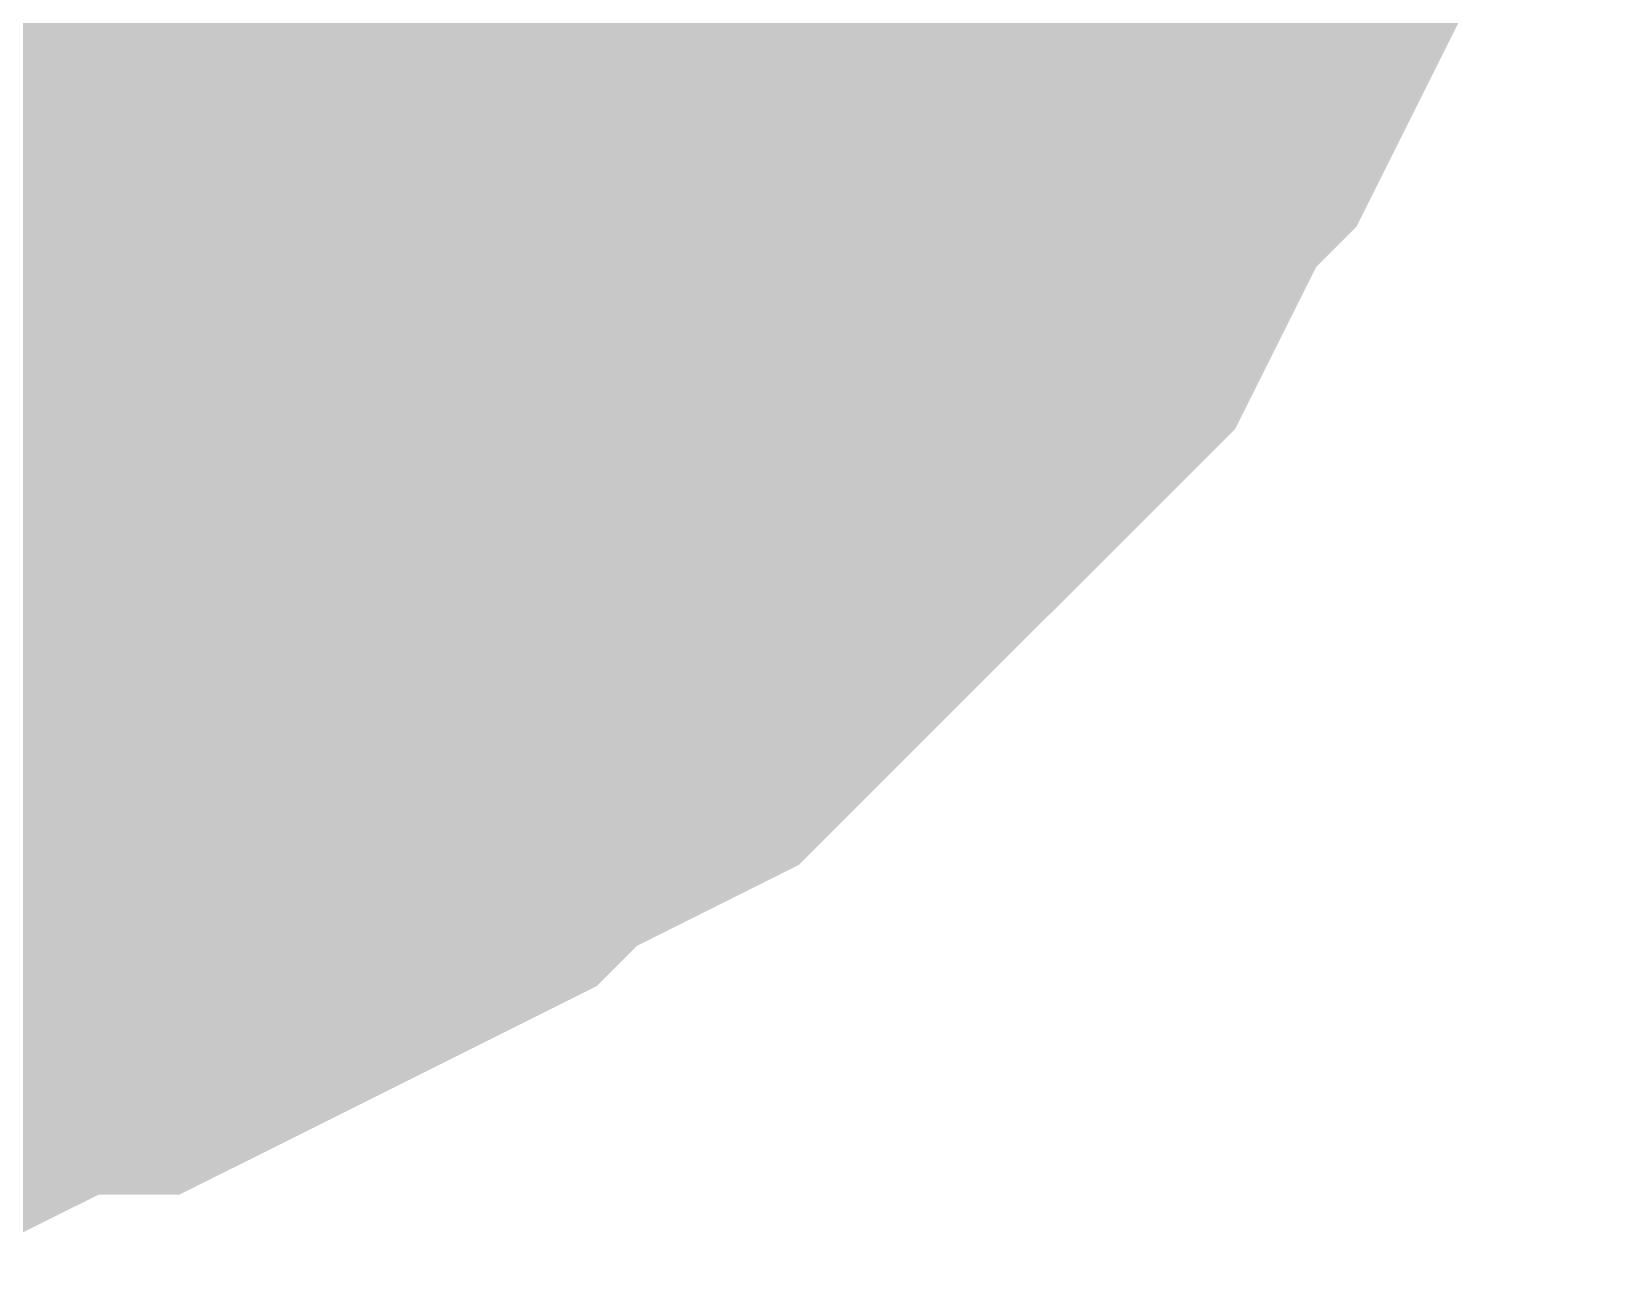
# Model space of a CAD drawing. Header units: inches. Extents: x 0 to 569, y 0 to 432.
# Drawn here: x 94.1486 to 94.6309, y 32.3567 to 32.7381 of the extents above; entities that cross this region are included whole.
import ezdxf

# ---------------------------------------------------------------- set-up
doc = ezdxf.new("R2010")
doc.units = ezdxf.units.IN
doc.layers.add('Sheet', color=255, linetype='Continuous')

msp = doc.modelspace()

# ---------------------------------------------------------------- linework, layer by layer
at = {"layer": 'Sheet'}
msp.add_lwpolyline([(93.726, 33.02, 0.508, 0.508, 1), (94.234, 33.02, 0.508, 0.508, 1)], format="xyseb", close=True, dxfattribs=at)
for points in [[(94.48105, 32.89102, 0.29972, 0.29972, 0), (94.46865, 32.86621, 0.29972, 0.29972, 0), (94.46865, 32.84141, 0.29972, 0.29972, 0), (94.45625, 32.8166, 0.29972, 0.29972, 0), (94.44385, 32.7918, 0.29972, 0.29972, 0), (94.43145, 32.76699, 0.29972, 0.29972, 0), (94.41904, 32.75459, 0.29972, 0.29972, 0), (94.40664, 32.72979, 0.29972, 0.29972, 0), (94.39424, 32.70498, 0.29972, 0.29972, 0), (94.38184, 32.69258, 0.29972, 0.29972, 0), (94.35703, 32.66777, 0.29972, 0.29972, 0), (94.34463, 32.65537, 0.29972, 0.29972, 0), (94.33223, 32.64297, 0.29972, 0.29972, 0), (94.30742, 32.61816, 0.29972, 0.29972, 0), (94.29502, 32.60576, 0.29972, 0.29972, 0), (94.27021, 32.59336, 0.29972, 0.29972, 0), (94.24541, 32.58096, 0.29972, 0.29972, 0), (94.23301, 32.56855, 0.29972, 0.29972, 0), (94.2082, 32.55615, 0.29972, 0.29972, 0), (94.1834, 32.54375, 0.29972, 0.29972, 0), (94.15859, 32.53135, 0.29972, 0.29972, 0), (94.13379, 32.53135, 0.29972, 0.29972, 0), (94.10898, 32.51895, 0.29972, 0.29972, 0), (94.08418, 32.51895, 0.29972, 0.29972, 0), (94.05937, 32.50654, 0.29972, 0.29972, 0), (94.03457, 32.50654, 0.29972, 0.29972, 0), (94.00977, 32.50654, 0.29972, 0.29972, 0), (93.98496, 32.50654, 0.29972, 0.29972, 0)], [(94.48105, 32.89102, 0.29972, 0.29972, 0), (94.46865, 32.86621, 0.29972, 0.29972, 0), (94.46865, 32.84141, 0.29972, 0.29972, 0), (94.45625, 32.8166, 0.29972, 0.29972, 0), (94.44385, 32.7918, 0.29972, 0.29972, 0), (94.43145, 32.76699, 0.29972, 0.29972, 0), (94.41904, 32.75459, 0.29972, 0.29972, 0), (94.40664, 32.72979, 0.29972, 0.29972, 0), (94.39424, 32.70498, 0.29972, 0.29972, 0), (94.38184, 32.69258, 0.29972, 0.29972, 0), (94.35703, 32.66777, 0.29972, 0.29972, 0), (94.34463, 32.65537, 0.29972, 0.29972, 0), (94.33223, 32.64297, 0.29972, 0.29972, 0), (94.30742, 32.61816, 0.29972, 0.29972, 0), (94.29502, 32.60576, 0.29972, 0.29972, 0), (94.27021, 32.59336, 0.29972, 0.29972, 0), (94.24541, 32.58096, 0.29972, 0.29972, 0), (94.23301, 32.56855, 0.29972, 0.29972, 0), (94.2082, 32.55615, 0.29972, 0.29972, 0), (94.1834, 32.54375, 0.29972, 0.29972, 0), (94.15859, 32.53135, 0.29972, 0.29972, 0), (94.13379, 32.53135, 0.29972, 0.29972, 0), (94.10898, 32.51895, 0.29972, 0.29972, 0), (94.08418, 32.51895, 0.29972, 0.29972, 0), (94.05937, 32.50654, 0.29972, 0.29972, 0), (94.03457, 32.50654, 0.29972, 0.29972, 0), (94.00977, 32.50654, 0.29972, 0.29972, 0), (93.98496, 32.50654, 0.29972, 0.29972, 0)], [(94.48105, 32.89102, 0.29972, 0.29972, 0), (94.46865, 32.86621, 0.29972, 0.29972, 0), (94.46865, 32.84141, 0.29972, 0.29972, 0), (94.45625, 32.8166, 0.29972, 0.29972, 0), (94.44385, 32.7918, 0.29972, 0.29972, 0), (94.43145, 32.76699, 0.29972, 0.29972, 0), (94.41904, 32.75459, 0.29972, 0.29972, 0), (94.40664, 32.72979, 0.29972, 0.29972, 0), (94.39424, 32.70498, 0.29972, 0.29972, 0), (94.38184, 32.69258, 0.29972, 0.29972, 0), (94.35703, 32.66777, 0.29972, 0.29972, 0), (94.34463, 32.65537, 0.29972, 0.29972, 0), (94.33223, 32.64297, 0.29972, 0.29972, 0), (94.30742, 32.61816, 0.29972, 0.29972, 0), (94.29502, 32.60576, 0.29972, 0.29972, 0), (94.27021, 32.59336, 0.29972, 0.29972, 0), (94.24541, 32.58096, 0.29972, 0.29972, 0), (94.23301, 32.56855, 0.29972, 0.29972, 0), (94.2082, 32.55615, 0.29972, 0.29972, 0), (94.1834, 32.54375, 0.29972, 0.29972, 0), (94.15859, 32.53135, 0.29972, 0.29972, 0), (94.13379, 32.53135, 0.29972, 0.29972, 0), (94.10898, 32.51895, 0.29972, 0.29972, 0), (94.08418, 32.51895, 0.29972, 0.29972, 0), (94.05937, 32.50654, 0.29972, 0.29972, 0), (94.03457, 32.50654, 0.29972, 0.29972, 0), (94.00977, 32.50654, 0.29972, 0.29972, 0), (93.98496, 32.50654, 0.29972, 0.29972, 0)], [(94.48105, 32.89102, 0.29972, 0.29972, 0), (94.46865, 32.86621, 0.29972, 0.29972, 0), (94.46865, 32.84141, 0.29972, 0.29972, 0), (94.45625, 32.8166, 0.29972, 0.29972, 0), (94.44385, 32.7918, 0.29972, 0.29972, 0), (94.43145, 32.76699, 0.29972, 0.29972, 0), (94.41904, 32.75459, 0.29972, 0.29972, 0), (94.40664, 32.72979, 0.29972, 0.29972, 0), (94.39424, 32.70498, 0.29972, 0.29972, 0), (94.38184, 32.69258, 0.29972, 0.29972, 0), (94.35703, 32.66777, 0.29972, 0.29972, 0), (94.34463, 32.65537, 0.29972, 0.29972, 0), (94.33223, 32.64297, 0.29972, 0.29972, 0), (94.30742, 32.61816, 0.29972, 0.29972, 0), (94.29502, 32.60576, 0.29972, 0.29972, 0), (94.27021, 32.59336, 0.29972, 0.29972, 0), (94.24541, 32.58096, 0.29972, 0.29972, 0), (94.23301, 32.56855, 0.29972, 0.29972, 0), (94.2082, 32.55615, 0.29972, 0.29972, 0), (94.1834, 32.54375, 0.29972, 0.29972, 0), (94.15859, 32.53135, 0.29972, 0.29972, 0), (94.13379, 32.53135, 0.29972, 0.29972, 0), (94.10898, 32.51895, 0.29972, 0.29972, 0), (94.08418, 32.51895, 0.29972, 0.29972, 0), (94.05937, 32.50654, 0.29972, 0.29972, 0), (94.03457, 32.50654, 0.29972, 0.29972, 0), (94.00977, 32.50654, 0.29972, 0.29972, 0), (93.98496, 32.50654, 0.29972, 0.29972, 0)], [(94.48105, 32.89102, 0.29972, 0.29972, 0), (94.46865, 32.86621, 0.29972, 0.29972, 0), (94.46865, 32.84141, 0.29972, 0.29972, 0), (94.45625, 32.8166, 0.29972, 0.29972, 0), (94.44385, 32.7918, 0.29972, 0.29972, 0), (94.43145, 32.76699, 0.29972, 0.29972, 0), (94.41904, 32.75459, 0.29972, 0.29972, 0), (94.40664, 32.72979, 0.29972, 0.29972, 0), (94.39424, 32.70498, 0.29972, 0.29972, 0), (94.38184, 32.69258, 0.29972, 0.29972, 0), (94.35703, 32.66777, 0.29972, 0.29972, 0), (94.34463, 32.65537, 0.29972, 0.29972, 0), (94.33223, 32.64297, 0.29972, 0.29972, 0), (94.30742, 32.61816, 0.29972, 0.29972, 0), (94.29502, 32.60576, 0.29972, 0.29972, 0), (94.27021, 32.59336, 0.29972, 0.29972, 0), (94.24541, 32.58096, 0.29972, 0.29972, 0), (94.23301, 32.56855, 0.29972, 0.29972, 0), (94.2082, 32.55615, 0.29972, 0.29972, 0), (94.1834, 32.54375, 0.29972, 0.29972, 0), (94.15859, 32.53135, 0.29972, 0.29972, 0), (94.13379, 32.53135, 0.29972, 0.29972, 0), (94.10898, 32.51895, 0.29972, 0.29972, 0), (94.08418, 32.51895, 0.29972, 0.29972, 0), (94.05937, 32.50654, 0.29972, 0.29972, 0), (94.03457, 32.50654, 0.29972, 0.29972, 0), (94.00977, 32.50654, 0.29972, 0.29972, 0), (93.98496, 32.50654, 0.29972, 0.29972, 0)], [(94.48105, 32.89102, 0.29972, 0.29972, 0), (94.46865, 32.86621, 0.29972, 0.29972, 0), (94.46865, 32.84141, 0.29972, 0.29972, 0), (94.45625, 32.8166, 0.29972, 0.29972, 0), (94.44385, 32.7918, 0.29972, 0.29972, 0), (94.43145, 32.76699, 0.29972, 0.29972, 0), (94.41904, 32.75459, 0.29972, 0.29972, 0), (94.40664, 32.72979, 0.29972, 0.29972, 0), (94.39424, 32.70498, 0.29972, 0.29972, 0), (94.38184, 32.69258, 0.29972, 0.29972, 0), (94.35703, 32.66777, 0.29972, 0.29972, 0), (94.34463, 32.65537, 0.29972, 0.29972, 0), (94.33223, 32.64297, 0.29972, 0.29972, 0), (94.30742, 32.61816, 0.29972, 0.29972, 0), (94.29502, 32.60576, 0.29972, 0.29972, 0), (94.27021, 32.59336, 0.29972, 0.29972, 0), (94.24541, 32.58096, 0.29972, 0.29972, 0), (94.23301, 32.56855, 0.29972, 0.29972, 0), (94.2082, 32.55615, 0.29972, 0.29972, 0), (94.1834, 32.54375, 0.29972, 0.29972, 0), (94.15859, 32.53135, 0.29972, 0.29972, 0), (94.13379, 32.53135, 0.29972, 0.29972, 0), (94.10898, 32.51895, 0.29972, 0.29972, 0), (94.08418, 32.51895, 0.29972, 0.29972, 0), (94.05937, 32.50654, 0.29972, 0.29972, 0), (94.03457, 32.50654, 0.29972, 0.29972, 0), (94.00977, 32.50654, 0.29972, 0.29972, 0), (93.98496, 32.50654, 0.29972, 0.29972, 0)], [(94.48105, 32.89102, 0.29972, 0.29972, 0), (94.46865, 32.86621, 0.29972, 0.29972, 0), (94.46865, 32.84141, 0.29972, 0.29972, 0), (94.45625, 32.8166, 0.29972, 0.29972, 0), (94.44385, 32.7918, 0.29972, 0.29972, 0), (94.43145, 32.76699, 0.29972, 0.29972, 0), (94.41904, 32.75459, 0.29972, 0.29972, 0), (94.40664, 32.72979, 0.29972, 0.29972, 0), (94.39424, 32.70498, 0.29972, 0.29972, 0), (94.38184, 32.69258, 0.29972, 0.29972, 0), (94.35703, 32.66777, 0.29972, 0.29972, 0), (94.34463, 32.65537, 0.29972, 0.29972, 0), (94.33223, 32.64297, 0.29972, 0.29972, 0), (94.30742, 32.61816, 0.29972, 0.29972, 0), (94.29502, 32.60576, 0.29972, 0.29972, 0), (94.27021, 32.59336, 0.29972, 0.29972, 0), (94.24541, 32.58096, 0.29972, 0.29972, 0), (94.23301, 32.56855, 0.29972, 0.29972, 0), (94.2082, 32.55615, 0.29972, 0.29972, 0), (94.1834, 32.54375, 0.29972, 0.29972, 0), (94.15859, 32.53135, 0.29972, 0.29972, 0), (94.13379, 32.53135, 0.29972, 0.29972, 0), (94.10898, 32.51895, 0.29972, 0.29972, 0), (94.08418, 32.51895, 0.29972, 0.29972, 0), (94.05937, 32.50654, 0.29972, 0.29972, 0), (94.03457, 32.50654, 0.29972, 0.29972, 0), (94.00977, 32.50654, 0.29972, 0.29972, 0), (93.98496, 32.50654, 0.29972, 0.29972, 0)], [(94.44385, 32.7918, 0.09906, 0.09906, 0), (94.43145, 32.76699, 0.09906, 0.09906, 0), (94.41904, 32.75459, 0.09906, 0.09906, 0), (94.40664, 32.72979, 0.09906, 0.09906, 0), (94.39424, 32.70498, 0.09906, 0.09906, 0), (94.38184, 32.69258, 0.09906, 0.09906, 0), (94.35703, 32.66777, 0.09906, 0.09906, 0), (94.34463, 32.65537, 0.09906, 0.09906, 0), (94.33223, 32.64297, 0.09906, 0.09906, 0), (94.30742, 32.61816, 0.09906, 0.09906, 0), (94.29502, 32.60576, 0.09906, 0.09906, 0), (94.27021, 32.59336, 0.09906, 0.09906, 0), (94.24541, 32.58096, 0.09906, 0.09906, 0), (94.23301, 32.56855, 0.09906, 0.09906, 0), (94.2082, 32.55615, 0.09906, 0.09906, 0), (94.1834, 32.54375, 0.09906, 0.09906, 0), (94.15859, 32.53135, 0.09906, 0.09906, 0), (94.13379, 32.53135, 0.09906, 0.09906, 0), (94.10898, 32.51895, 0.09906, 0.09906, 0), (94.08418, 32.51895, 0.09906, 0.09906, 0)], [(94.44385, 32.7918, 0.09906, 0.09906, 0), (94.43145, 32.76699, 0.09906, 0.09906, 0), (94.41904, 32.75459, 0.09906, 0.09906, 0), (94.40664, 32.72979, 0.09906, 0.09906, 0), (94.39424, 32.70498, 0.09906, 0.09906, 0), (94.38184, 32.69258, 0.09906, 0.09906, 0), (94.35703, 32.66777, 0.09906, 0.09906, 0), (94.34463, 32.65537, 0.09906, 0.09906, 0), (94.33223, 32.64297, 0.09906, 0.09906, 0), (94.30742, 32.61816, 0.09906, 0.09906, 0), (94.29502, 32.60576, 0.09906, 0.09906, 0), (94.27021, 32.59336, 0.09906, 0.09906, 0), (94.24541, 32.58096, 0.09906, 0.09906, 0), (94.23301, 32.56855, 0.09906, 0.09906, 0), (94.2082, 32.55615, 0.09906, 0.09906, 0), (94.1834, 32.54375, 0.09906, 0.09906, 0), (94.15859, 32.53135, 0.09906, 0.09906, 0), (94.13379, 32.53135, 0.09906, 0.09906, 0), (94.10898, 32.51895, 0.09906, 0.09906, 0), (94.08418, 32.51895, 0.09906, 0.09906, 0)], [(94.44385, 32.7918, 0.09906, 0.09906, 0), (94.43145, 32.76699, 0.09906, 0.09906, 0), (94.41904, 32.75459, 0.09906, 0.09906, 0), (94.40664, 32.72979, 0.09906, 0.09906, 0), (94.39424, 32.70498, 0.09906, 0.09906, 0), (94.38184, 32.69258, 0.09906, 0.09906, 0), (94.35703, 32.66777, 0.09906, 0.09906, 0), (94.34463, 32.65537, 0.09906, 0.09906, 0), (94.33223, 32.64297, 0.09906, 0.09906, 0), (94.30742, 32.61816, 0.09906, 0.09906, 0), (94.29502, 32.60576, 0.09906, 0.09906, 0), (94.27021, 32.59336, 0.09906, 0.09906, 0), (94.24541, 32.58096, 0.09906, 0.09906, 0), (94.23301, 32.56855, 0.09906, 0.09906, 0), (94.2082, 32.55615, 0.09906, 0.09906, 0), (94.1834, 32.54375, 0.09906, 0.09906, 0), (94.15859, 32.53135, 0.09906, 0.09906, 0), (94.13379, 32.53135, 0.09906, 0.09906, 0), (94.10898, 32.51895, 0.09906, 0.09906, 0), (94.08418, 32.51895, 0.09906, 0.09906, 0)], [(94.44385, 32.7918, 0.09906, 0.09906, 0), (94.43145, 32.76699, 0.09906, 0.09906, 0), (94.41904, 32.75459, 0.09906, 0.09906, 0), (94.40664, 32.72979, 0.09906, 0.09906, 0), (94.39424, 32.70498, 0.09906, 0.09906, 0), (94.38184, 32.69258, 0.09906, 0.09906, 0), (94.35703, 32.66777, 0.09906, 0.09906, 0), (94.34463, 32.65537, 0.09906, 0.09906, 0), (94.33223, 32.64297, 0.09906, 0.09906, 0), (94.30742, 32.61816, 0.09906, 0.09906, 0), (94.29502, 32.60576, 0.09906, 0.09906, 0), (94.27021, 32.59336, 0.09906, 0.09906, 0), (94.24541, 32.58096, 0.09906, 0.09906, 0), (94.23301, 32.56855, 0.09906, 0.09906, 0), (94.2082, 32.55615, 0.09906, 0.09906, 0), (94.1834, 32.54375, 0.09906, 0.09906, 0), (94.15859, 32.53135, 0.09906, 0.09906, 0), (94.13379, 32.53135, 0.09906, 0.09906, 0), (94.10898, 32.51895, 0.09906, 0.09906, 0), (94.08418, 32.51895, 0.09906, 0.09906, 0)], [(94.44385, 32.7918, 0.09906, 0.09906, 0), (94.43145, 32.76699, 0.09906, 0.09906, 0), (94.41904, 32.75459, 0.09906, 0.09906, 0), (94.40664, 32.72979, 0.09906, 0.09906, 0), (94.39424, 32.70498, 0.09906, 0.09906, 0), (94.38184, 32.69258, 0.09906, 0.09906, 0), (94.35703, 32.66777, 0.09906, 0.09906, 0), (94.34463, 32.65537, 0.09906, 0.09906, 0), (94.33223, 32.64297, 0.09906, 0.09906, 0), (94.30742, 32.61816, 0.09906, 0.09906, 0), (94.29502, 32.60576, 0.09906, 0.09906, 0), (94.27021, 32.59336, 0.09906, 0.09906, 0), (94.24541, 32.58096, 0.09906, 0.09906, 0), (94.23301, 32.56855, 0.09906, 0.09906, 0), (94.2082, 32.55615, 0.09906, 0.09906, 0), (94.1834, 32.54375, 0.09906, 0.09906, 0), (94.15859, 32.53135, 0.09906, 0.09906, 0), (94.13379, 32.53135, 0.09906, 0.09906, 0), (94.10898, 32.51895, 0.09906, 0.09906, 0), (94.08418, 32.51895, 0.09906, 0.09906, 0)], [(94.44385, 32.7918, 0.09906, 0.09906, 0), (94.43145, 32.76699, 0.09906, 0.09906, 0), (94.41904, 32.75459, 0.09906, 0.09906, 0), (94.40664, 32.72979, 0.09906, 0.09906, 0), (94.39424, 32.70498, 0.09906, 0.09906, 0), (94.38184, 32.69258, 0.09906, 0.09906, 0), (94.35703, 32.66777, 0.09906, 0.09906, 0), (94.34463, 32.65537, 0.09906, 0.09906, 0), (94.33223, 32.64297, 0.09906, 0.09906, 0), (94.30742, 32.61816, 0.09906, 0.09906, 0), (94.29502, 32.60576, 0.09906, 0.09906, 0), (94.27021, 32.59336, 0.09906, 0.09906, 0), (94.24541, 32.58096, 0.09906, 0.09906, 0), (94.23301, 32.56855, 0.09906, 0.09906, 0), (94.2082, 32.55615, 0.09906, 0.09906, 0), (94.1834, 32.54375, 0.09906, 0.09906, 0), (94.15859, 32.53135, 0.09906, 0.09906, 0), (94.13379, 32.53135, 0.09906, 0.09906, 0), (94.10898, 32.51895, 0.09906, 0.09906, 0), (94.08418, 32.51895, 0.09906, 0.09906, 0)], [(94.44385, 32.7918, 0.09906, 0.09906, 0), (94.43145, 32.76699, 0.09906, 0.09906, 0), (94.41904, 32.75459, 0.09906, 0.09906, 0), (94.40664, 32.72979, 0.09906, 0.09906, 0), (94.39424, 32.70498, 0.09906, 0.09906, 0), (94.38184, 32.69258, 0.09906, 0.09906, 0), (94.35703, 32.66777, 0.09906, 0.09906, 0), (94.34463, 32.65537, 0.09906, 0.09906, 0), (94.33223, 32.64297, 0.09906, 0.09906, 0), (94.30742, 32.61816, 0.09906, 0.09906, 0), (94.29502, 32.60576, 0.09906, 0.09906, 0), (94.27021, 32.59336, 0.09906, 0.09906, 0), (94.24541, 32.58096, 0.09906, 0.09906, 0), (94.23301, 32.56855, 0.09906, 0.09906, 0), (94.2082, 32.55615, 0.09906, 0.09906, 0), (94.1834, 32.54375, 0.09906, 0.09906, 0), (94.15859, 32.53135, 0.09906, 0.09906, 0), (94.13379, 32.53135, 0.09906, 0.09906, 0), (94.10898, 32.51895, 0.09906, 0.09906, 0), (94.08418, 32.51895, 0.09906, 0.09906, 0)]]:
    msp.add_lwpolyline(points, format="xyseb", dxfattribs=at)

doc.saveas('drawing.dxf')
